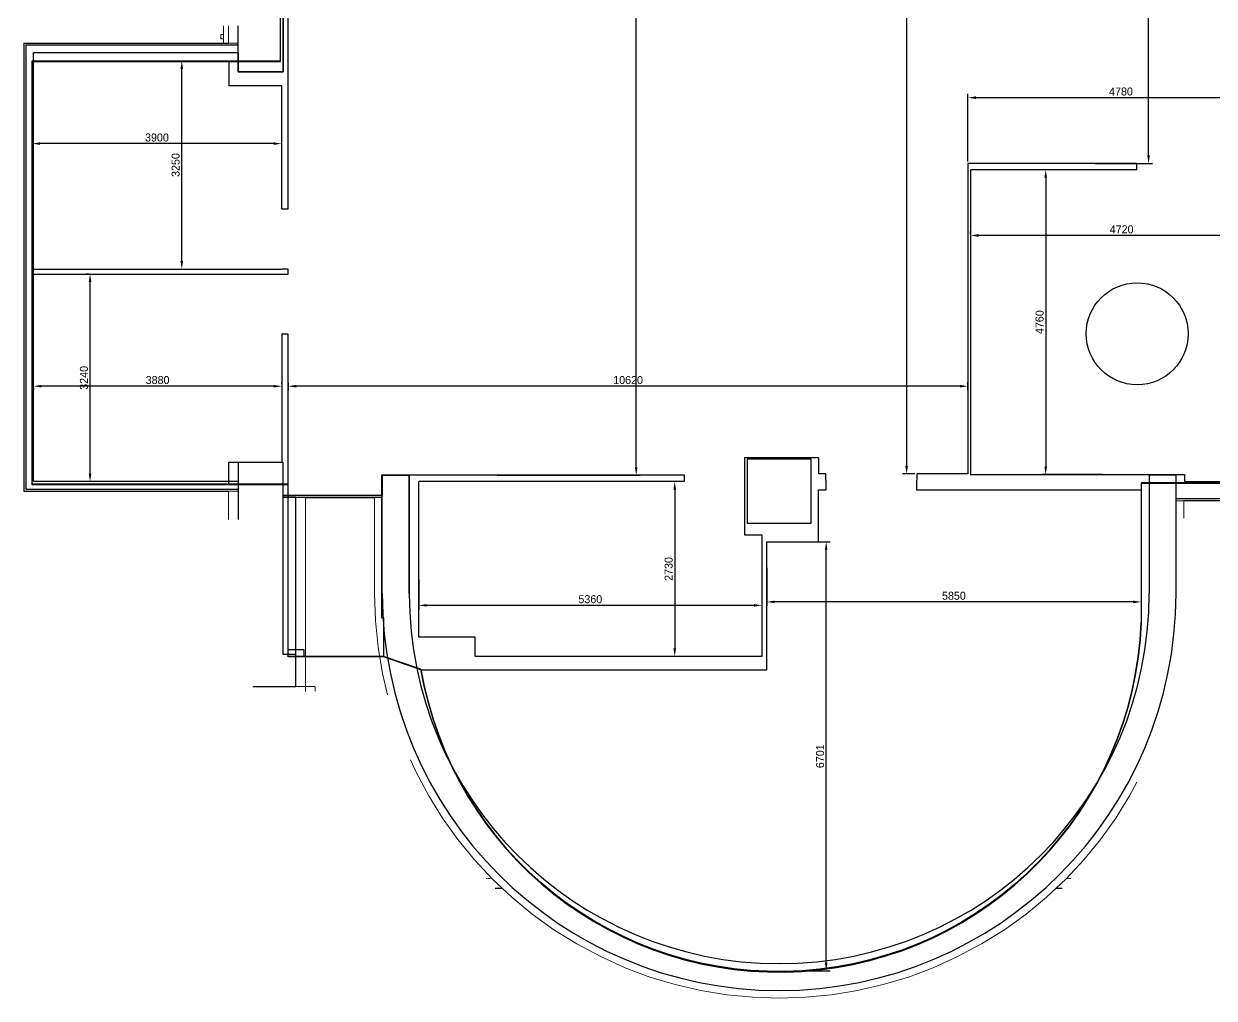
# Model space of a CAD drawing. Header units: millimetres. Extents: x 1339815 to 1379223, y -5788 to 29292.
# Drawn here: x 1339815 to 1358411, y -5788 to 9432 of the extents above; entities that cross this region are included whole.
import ezdxf

# ---------------------------------------------------------------- set-up
doc = ezdxf.new("R2010")
doc.units = ezdxf.units.MM
doc.linetypes.add('HIDDEN', pattern=[0.375, 0.25, -0.125])
for name, color, linetype in [('Divar-esas', 7, 'Continuous'), ('Divar-komek', 7, 'Continuous'), ('OFFICE_BOUNDARY', 3, 'Continuous'), ('Pencere', 7, 'Continuous'), ('sutun1', 7, 'Continuous')]:
    doc.layers.add(name, color=color, linetype=linetype)
doc.layers.add('Fasad detali', color=37, linetype='Continuous', lineweight=20)
doc.layers.add('obl. mis', color=205, linetype='Continuous', lineweight=18)
doc.layers.add('obl. keramogranit', color=138, linetype='Continuous', lineweight=18, true_color=0x005252)
doc.layers.add('plita', color=182, linetype='Continuous', lineweight=5, true_color=0x3a07c5)

msp = doc.modelspace()

# ---------------------------------------------------------------- linework, layer by layer
at = {"color": 18, "lineweight": -3, "true_color": 0x000000}
for p, q in [((1343825, 8852), (1343825, 22482)), ((1343825, 8842), (1343825, 22472)), ((1339945, 2242), (1339945, 8852)), ((1339945, 8852), (1343825, 8852)), ((1339945, 2232), (1339945, 8842)), ((1339945, 8842), (1343825, 8842)), ((1343945, 2242), (1339945, 2242)), ((1343945, 2232), (1339945, 2232)), ((1343945, -448), (1343945, 2242)), ((1343945, -458), (1343945, 2232)), ((1367445, 2262), (1357270, 2262)), ((1357270, 2262), (1357270, 82)), ((1367445, 2252), (1357270, 2252)), ((1357270, 2252), (1357270, 72)), ((1345435, -448), (1343945, -448)), ((1345435, -458), (1343945, -458)), ((1346020, -648), (1345435, -448)), ((1346020, -658), (1345435, -458))]:
    msp.add_line(p, q, dxfattribs=at)
at = {"color": 1, "lineweight": 30}
for p, q in [((1343825, 8842), (1343825, 22472)), ((1339945, 2232), (1339945, 8842)), ((1339945, 8842), (1343825, 8842)), ((1343945, 2232), (1339945, 2232)), ((1343945, -458), (1343945, 2232)), ((1367445, 2252), (1357270, 2252)), ((1357270, 2252), (1357270, 72)), ((1345435, -458), (1343945, -458)), ((1346020, -658), (1345435, -458))]:
    msp.add_line(p, q, dxfattribs=at)
at = {"color": 0, "lineweight": -2, "transparency": 16777216}
for p, q in [((1353606, 21207), (1353606, 2527)), ((1349382, 2507), (1349382, 19147)), ((1357386, 7377), (1357386, 17487)), ((1341916, 8852), (1342345, 8852)), ((1342283, 5727), (1342283, 8727)), ((1354565, 7284), (1354565, 8341)), ((1354690, 8279), (1359220, 8279)), ((1339945, 7534), (1339945, 7624)), ((1343720, 7561), (1340070, 7561)), ((1343845, 7534), (1343845, 7624)), ((1356660, 7152), (1355717, 7152)), ((1356546, 7252), (1357449, 7252)), ((1355779, 7027), (1355779, 2517)), ((1354605, 6157), (1354605, 6189)), ((1359200, 6126), (1354730, 6126)), ((1341926, 5602), (1342345, 5602)), ((1340837, 5522), (1340788, 5522)), ((1340850, 2407), (1340850, 5397)), ((1339965, 3740), (1339965, 3709)), ((1343720, 3772), (1340090, 3772)), ((1343845, 3803), (1343845, 3834)), ((1343945, 3826), (1343945, 3709)), ((1354440, 3772), (1344070, 3772)), ((1354565, 3717), (1354565, 3834)), ((1340837, 2282), (1340788, 2282)), ((1347212, 2382), (1349444, 2382)), ((1350104, 2282), (1349921, 2282)), ((1353734, 2402), (1353544, 2402)), ((1356660, 2392), (1355717, 2392)), ((1349984, 2157), (1349984, -323)), ((1352006, 1342), (1352412, 1342)), ((1352350, -5234), (1352350, 1217)), ((1351420, 935), (1351420, 340)), ((1357270, 935), (1357270, 340)), ((1345985, 754), (1345985, 286)), ((1351345, 754), (1351345, 286)), ((1357145, 402), (1351545, 402)), ((1351220, 348), (1346110, 348)), ((1350104, -448), (1349921, -448)), ((1352006, -5359), (1352412, -5359))]:
    msp.add_line(p, q, dxfattribs=at)
for points in [[(1343845, 6542), (1343945, 6542), (1343945, 11452), (1344415, 11452), (1344415, 12212), (1343825, 12212), (1343825, 15842), (1344415, 15842), (1344415, 16602), (1343945, 16602)], [(1343845, 6542), (1343845, 8462), (1343025, 8462), (1343025, 8842), (1339945, 8842), (1339945, 5602), (1343845, 5602)], [(1357205, 7152), (1357205, 7252), (1354565, 7252), (1354565, 2402), (1353765, 2402), (1353765, 2302), (1353760, 2302)], [(1357205, 7152), (1354605, 7152), (1354605, 2392), (1357945, 2392), (1357945, 2282), (1359025, 2282), (1359025, 2622), (1359325, 2622), (1359325, 4402)], [(1343845, 5522), (1343945, 5522), (1343945, 5602), (1343845, 5602)], [(1343845, 4582), (1343845, 2582), (1343015, 2582), (1343015, 2232), (1339945, 2232), (1339945, 5522), (1343845, 5522)], [(1350135, 2282), (1350135, 2382), (1345405, 2382), (1345405, 152), (1345435, 152), (1345435, -458), (1344195, -458), (1344195, -348), (1343945, -348), (1343945, 4582), (1343845, 4582)], [(1352350, 2302), (1352345, 2302), (1352345, 2402), (1352235, 2402), (1352235, 2652), (1351075, 2652), (1351075, 2382), (1351075, 2282)], [(1351075, 2282), (1351075, 1452), (1351345, 1452), (1351345, -448), (1346865, -448), (1346865, -148), (1345985, -148), (1345985, 2282)], [(1350135, 2282), (1345985, 2282)], [(1346020, -658), (1351420, -658), (1351420, 1342), (1352230, 1342), (1352230, 2152), (1352350, 2152), (1352350, 2302)], [(1353760, 2302), (1353760, 2152), (1357270, 2152), (1357270, 72)], [(1346020, -648), (1346072, -914), (1346135, -1175), (1346210, -1430), (1346296, -1680), (1346393, -1924), (1346501, -2162), (1346619, -2394), (1346747, -2619), (1346885, -2837), (1347032, -3048), (1347188, -3251), (1347352, -3447), (1347525, -3635), (1347707, -3814), (1347895, -3985), (1348092, -4148), (1348295, -4302), (1348505, -4446), (1348722, -4581), (1348944, -4706), (1349173, -4821), (1349406, -4926), (1349645, -5021), (1349889, -5105), (1350138, -5178), (1350390, -5239), (1350646, -5290), (1350906, -5328), (1351169, -5354), (1351435, -5368), (1351704, -5370), (1351975, -5359), (1352245, -5335), (1352511, -5299), (1352773, -5250), (1353030, -5190), (1353283, -5118), (1353530, -5036), (1353773, -4942), (1354010, -4838), (1354241, -4723), (1354465, -4598), (1354684, -4464), (1354895, -4320), (1355100, -4167), (1355297, -4005), (1355487, -3835), (1355668, -3656), (1355842, -3470), (1356007, -3276), (1356164, -3074), (1356311, -2865), (1356449, -2650), (1356577, -2428), (1356696, -2200), (1356804, -1966), (1356902, -1727), (1356989, -1482), (1357065, -1232), (1357130, -977), (1357183, -718), (1357225, -455), (1357254, -188), (1357270, 82)], [(1346020, -658), (1346072, -924), (1346135, -1185), (1346210, -1440), (1346296, -1690), (1346393, -1934), (1346501, -2172), (1346619, -2404), (1346747, -2629), (1346885, -2847), (1347032, -3058), (1347188, -3261), (1347352, -3457), (1347525, -3645), (1347707, -3824), (1347895, -3995), (1348092, -4158), (1348295, -4312), (1348505, -4456), (1348722, -4591), (1348944, -4716), (1349173, -4831), (1349406, -4936), (1349645, -5031), (1349889, -5115), (1350138, -5188), (1350390, -5249), (1350646, -5300), (1350906, -5338), (1351169, -5364), (1351435, -5378), (1351704, -5380), (1351975, -5369), (1352245, -5345), (1352511, -5309), (1352773, -5260), (1353030, -5200), (1353283, -5128), (1353530, -5046), (1353773, -4952), (1354010, -4848), (1354241, -4733), (1354465, -4608), (1354684, -4474), (1354895, -4330), (1355100, -4177), (1355297, -4015), (1355487, -3845), (1355668, -3666), (1355842, -3480), (1356007, -3286), (1356164, -3084), (1356311, -2875), (1356449, -2660), (1356577, -2438), (1356696, -2210), (1356804, -1976), (1356902, -1737), (1356989, -1492), (1357065, -1242), (1357130, -987), (1357183, -728), (1357225, -465), (1357254, -198), (1357270, 72)], [(1346020, -658), (1346072, -924), (1346135, -1185), (1346210, -1440), (1346296, -1690), (1346393, -1934), (1346501, -2172), (1346619, -2404), (1346747, -2629), (1346885, -2847), (1347032, -3058), (1347188, -3261), (1347352, -3457), (1347525, -3645), (1347707, -3824), (1347895, -3995), (1348092, -4158), (1348295, -4312), (1348505, -4456), (1348722, -4591), (1348944, -4716), (1349173, -4831), (1349406, -4936), (1349645, -5031), (1349889, -5115), (1350138, -5188), (1350390, -5249), (1350646, -5300), (1350906, -5338), (1351169, -5364), (1351435, -5378), (1351704, -5380), (1351975, -5369), (1352245, -5345), (1352511, -5309), (1352773, -5260), (1353030, -5200), (1353283, -5128), (1353530, -5046), (1353773, -4952), (1354010, -4848), (1354241, -4733), (1354465, -4608), (1354684, -4474), (1354895, -4330), (1355100, -4177), (1355297, -4015), (1355487, -3845), (1355668, -3666), (1355842, -3480), (1356007, -3286), (1356164, -3084), (1356311, -2875), (1356449, -2660), (1356577, -2438), (1356696, -2210), (1356804, -1976), (1356902, -1737), (1356989, -1492), (1357065, -1242), (1357130, -987), (1357183, -728), (1357225, -465), (1357254, -198), (1357270, 72)], [(1346020, -658), (1346072, -924), (1346135, -1185), (1346210, -1440), (1346296, -1690), (1346393, -1934), (1346501, -2172), (1346619, -2404), (1346747, -2629), (1346885, -2847), (1347032, -3058), (1347188, -3261), (1347352, -3457), (1347525, -3645), (1347707, -3824), (1347895, -3995), (1348092, -4158), (1348295, -4312), (1348505, -4456), (1348722, -4591), (1348944, -4716), (1349173, -4831), (1349406, -4936), (1349645, -5031), (1349889, -5115), (1350138, -5188), (1350390, -5249), (1350646, -5300), (1350906, -5338), (1351169, -5364), (1351435, -5378), (1351704, -5380), (1351975, -5369), (1352245, -5345), (1352511, -5309), (1352773, -5260), (1353030, -5200), (1353283, -5128), (1353530, -5046), (1353773, -4952), (1354010, -4848), (1354241, -4733), (1354465, -4608), (1354684, -4474), (1354895, -4330), (1355100, -4177), (1355297, -4015), (1355487, -3845), (1355668, -3666), (1355842, -3480), (1356007, -3286), (1356164, -3084), (1356311, -2875), (1356449, -2660), (1356577, -2438), (1356696, -2210), (1356804, -1976), (1356902, -1737), (1356989, -1492), (1357065, -1242), (1357130, -987), (1357183, -728), (1357225, -465), (1357254, -198), (1357270, 72)]]:
    msp.add_lwpolyline(points)
at = {"color": 1}
msp.add_circle((1357208, 4591), 796, dxfattribs=at)
at = {"color": 0, "transparency": 16777216}
for points in [[(1342262, 8727), (1342303, 8727), (1342283, 8852)], [(1354690, 8300), (1354690, 8258), (1354565, 8279)], [(1340070, 7582), (1340070, 7541), (1339945, 7561)], [(1343720, 7582), (1343720, 7541), (1343845, 7561)], [(1357365, 7377), (1357407, 7377), (1357386, 7252)], [(1355758, 7027), (1355800, 7027), (1355779, 7152)], [(1354730, 6147), (1354730, 6105), (1354605, 6126)], [(1342262, 5727), (1342303, 5727), (1342283, 5602)], [(1340829, 5397), (1340871, 5397), (1340850, 5522)], [(1340090, 3792), (1340090, 3751), (1339965, 3772)], [(1343720, 3792), (1343720, 3751), (1343845, 3772)], [(1344070, 3792), (1344070, 3751), (1343945, 3772)], [(1354440, 3792), (1354440, 3751), (1354565, 3772)], [(1349361, 2507), (1349403, 2507), (1349382, 2382)], [(1353585, 2527), (1353627, 2527), (1353606, 2402)], [(1355758, 2517), (1355800, 2517), (1355779, 2392)], [(1340829, 2407), (1340871, 2407), (1340850, 2282)], [(1349963, 2157), (1350004, 2157), (1349984, 2282)], [(1352329, 1217), (1352370, 1217), (1352350, 1342)], [(1351545, 423), (1351545, 382), (1351420, 402)], [(1357145, 423), (1357145, 382), (1357270, 402)], [(1346110, 369), (1346110, 328), (1345985, 348)], [(1351220, 369), (1351220, 328), (1351345, 348)], [(1349963, -323), (1350004, -323), (1349984, -448)], [(1352329, -5234), (1352370, -5234), (1352350, -5359)]]:
    msp.add_solid(points, dxfattribs=at)
at = {"layer": 'Divar-esas'}
for p, q in [((1345415, 532), (1345415, 2062)), ((1344065, 2032), (1343865, 2032)), ((1344065, -418), (1344065, 2032))]:
    msp.add_line(p, q, dxfattribs=at)
at = {"layer": 'Divar-komek'}
for p, q in [((1347181, -4068), (1347281, -4068)), ((1355949, -4068), (1356035, -4068))]:
    msp.add_line(p, q, dxfattribs=at)
at = {"layer": 'Fasad detali'}
for p, q in [((1342935, 9132), (1342935, 9402)), ((1342895, 9197), (1342895, 9267)), ((1342935, 9267), (1342895, 9267)), ((1342935, 9197), (1342895, 9197)), ((1342935, 9132), (1343015, 9132))]:
    msp.add_line(p, q, dxfattribs=at)
at = {"layer": 'obl. keramogranit'}
for p, q in [((1343015, 9402), (1343015, 9132)), ((1343015, 9132), (1343165, 9132)), ((1343015, 1692), (1343015, 2132)), ((1343015, 2132), (1343165, 2132)), ((1344215, 2032), (1344065, 2032)), ((1344215, 2032), (1344215, -998))]:
    msp.add_line(p, q, dxfattribs=at)
at = {"layer": 'obl. mis'}
for p, q in [((1345295, 532), (1345295, 2032)), ((1345295, 2032), (1345415, 2032)), ((1357935, 1982), (1357815, 1982)), ((1357935, 1712), (1357935, 1982))]:
    msp.add_line(p, q, dxfattribs=at)
for points in [[(1345295, 532), (1345309, 111), (1345351, -305), (1345419, -714), (1345498, -1051)], [(1345857, -2065), (1345949, -2267), (1346142, -2628), (1346358, -2975), (1346596, -3308), (1346856, -3626), (1347137, -3927), (1347437, -4210), (1347758, -4474), (1348097, -4718), (1348455, -4941), (1348827, -5139), (1349208, -5311), (1349597, -5457), (1349993, -5576), (1350394, -5669), (1350799, -5735), (1351206, -5774), (1351615, -5788), (1352024, -5774), (1352432, -5735), (1352837, -5669), (1353238, -5576), (1353633, -5457), (1354022, -5311), (1354403, -5139), (1354775, -4941), (1355133, -4718), (1355472, -4474), (1355793, -4210), (1356094, -3927), (1356375, -3626), (1356634, -3308), (1356873, -2975), (1357088, -2628), (1357204, -2412)]]:
    msp.add_lwpolyline(points, dxfattribs=at)
at = {"layer": 'OFFICE_BOUNDARY'}
msp.add_lwpolyline([(1367445, 2262), (1357270, 2262), (1357270, 82), (1357254, -188), (1357225, -455), (1357183, -718), (1357130, -977), (1357065, -1232), (1356989, -1482), (1356902, -1727), (1356804, -1966), (1356696, -2200), (1356577, -2428), (1356449, -2650), (1356311, -2865), (1356164, -3074), (1356007, -3276), (1355842, -3470), (1355668, -3656), (1355487, -3835), (1355297, -4005), (1355100, -4167), (1354895, -4320), (1354684, -4464), (1354465, -4598), (1354241, -4723), (1354010, -4838), (1353773, -4942), (1353530, -5036), (1353283, -5118), (1353030, -5190), (1352773, -5250), (1352511, -5299), (1352245, -5335), (1351975, -5359), (1351704, -5370), (1351435, -5368), (1351169, -5354), (1350906, -5328), (1350646, -5290), (1350390, -5239), (1350138, -5178), (1349889, -5105), (1349645, -5021), (1349406, -4926), (1349173, -4821), (1348944, -4706), (1348722, -4581), (1348505, -4446), (1348295, -4302), (1348092, -4148), (1347895, -3985), (1347707, -3814), (1347525, -3635), (1347352, -3447), (1347188, -3251), (1347032, -3048), (1346885, -2837), (1346747, -2619), (1346619, -2394), (1346501, -2162), (1346393, -1924), (1346296, -1680), (1346210, -1430), (1346135, -1175), (1346072, -914), (1346020, -648), (1345435, -448), (1343945, -448), (1343945, 2242), (1339945, 2242), (1339945, 2242), (1339945, 8852), (1343825, 8852), (1343825, 22482)], dxfattribs=at)
at = {"layer": 'Pencere'}
for p, q in [((1339815, 9132), (1339815, 2132)), ((1339815, 9132), (1343015, 9132)), ((1339845, 9102), (1339845, 2162)), ((1339845, 9102), (1343165, 9102)), ((1339815, 2132), (1343015, 2132)), ((1339845, 2162), (1343165, 2162)), ((1343865, 2062), (1345415, 2062)), ((1344215, 2032), (1345295, 2032)), ((1359115, 2012), (1357815, 2012)), ((1359015, 1982), (1357935, 1982))]:
    msp.add_line(p, q, dxfattribs=at)
at = {"layer": 'plita', "linetype": 'HIDDEN', "ltscale": 5}
for p, q in [((1339965, 8982), (1343165, 8982)), ((1339965, 2282), (1339965, 8982)), ((1339965, 2282), (1339965, 8932)), ((1339965, 2282), (1343165, 2282)), ((1344065, -918), (1344365, -918)), ((1344365, -918), (1344065, -918)), ((1344365, -918), (1344365, -998)), ((1347127, -3918), (1347038, -3918)), ((1356103, -3918), (1356177, -3918))]:
    msp.add_line(p, q, dxfattribs=at)
at = {"layer": 'sutun1'}
for p, q in [((1343865, 11782), (1343865, 8682)), ((1343165, 8682), (1343165, 9402)), ((1343865, 8682), (1343165, 8682)), ((1343865, 2582), (1343165, 2582)), ((1343165, 2582), (1343165, 1692)), ((1343865, -418), (1343865, 2582)), ((1345415, 532), (1345415, 2382)), ((1345415, 2382), (1345835, 2382)), ((1345835, 2382), (1345835, 532)), ((1357815, 2382), (1357395, 2382)), ((1357395, 2382), (1357395, 532)), ((1357815, 532), (1357815, 2382)), ((1344065, -418), (1343865, -418)), ((1344065, -918), (1344065, -418)), ((1343395, -918), (1344065, -918))]:
    msp.add_line(p, q, dxfattribs=at)
at = {"layer": 'sutun1', "color": 22}
for p, q in [((1343865, 8682), (1343865, 11532)), ((1339965, 2282), (1339965, 8982)), ((1339965, 8982), (1343165, 8982)), ((1343165, 8982), (1343165, 8682)), ((1343165, 8682), (1343865, 8682)), ((1343865, 2582), (1343165, 2582)), ((1343165, 2582), (1343165, 2282)), ((1343865, 2062), (1343865, 2582)), ((1343165, 2282), (1339965, 2282)), ((1345835, 2382), (1345415, 2382)), ((1345415, 2382), (1345415, 2062)), ((1345835, 532), (1345835, 2382)), ((1357815, 2382), (1357395, 2382)), ((1357395, 2382), (1357395, 532)), ((1357815, 2012), (1357815, 2382)), ((1345415, 2062), (1343865, 2062)), ((1359115, 2012), (1357815, 2012))]:
    msp.add_line(p, q, dxfattribs=at)
at = {"layer": 'sutun1'}
msp.add_lwpolyline([(1351115, 1632), (1352115, 1632), (1352115, 2632), (1351115, 2632)], close=True, dxfattribs=at)
for points in [[(1345415, 532), (1345423, 213), (1345447, -102), (1345487, -412), (1345541, -717), (1345610, -1017), (1345694, -1311), (1345791, -1599), (1345902, -1881), (1346027, -2156), (1346163, -2423), (1346313, -2683), (1346474, -2934), (1346647, -3177), (1346831, -3411), (1347026, -3636), (1347231, -3852), (1347446, -4057), (1347671, -4252), (1347906, -4436), (1348149, -4609), (1348400, -4770), (1348660, -4919), (1348927, -5056), (1349202, -5180), (1349483, -5291), (1349772, -5389), (1350066, -5472), (1350366, -5542), (1350671, -5596), (1350981, -5636), (1351296, -5660), (1351615, -5668), (1351934, -5660), (1352249, -5636), (1352559, -5596), (1352865, -5542), (1353165, -5472), (1353459, -5389), (1353747, -5291), (1354029, -5180), (1354303, -5056), (1354570, -4919), (1354830, -4770), (1355082, -4609), (1355325, -4436), (1355559, -4252), (1355784, -4057), (1355999, -3852), (1356205, -3636), (1356399, -3411), (1356583, -3177), (1356756, -2934), (1356918, -2683), (1357067, -2423), (1357204, -2156), (1357328, -1881), (1357439, -1599), (1357536, -1311), (1357620, -1017), (1357689, -717), (1357744, -412), (1357783, -102), (1357807, 213), (1357815, 532)], [(1345835, 532), (1345843, 235), (1345865, -59), (1345902, -348), (1345953, -633), (1346017, -912), (1346095, -1186), (1346186, -1455), (1346289, -1717), (1346405, -1974), (1346533, -2223), (1346672, -2465), (1346822, -2699), (1346983, -2926), (1347155, -3144), (1347337, -3354), (1347528, -3555), (1347729, -3746), (1347939, -3928), (1348157, -4099), (1348384, -4261), (1348618, -4411), (1348860, -4550), (1349109, -4678), (1349365, -4793), (1349628, -4897), (1349896, -4988), (1350171, -5066), (1350450, -5130), (1350735, -5181), (1351024, -5218), (1351318, -5240), (1351615, -5248), (1351913, -5240), (1352206, -5218), (1352495, -5181), (1352780, -5130), (1353060, -5066), (1353334, -4988), (1353603, -4897), (1353865, -4793), (1354121, -4678), (1354370, -4550), (1354612, -4411), (1354847, -4261), (1355073, -4099), (1355292, -3928), (1355502, -3746), (1355702, -3555), (1355894, -3354), (1356075, -3144), (1356247, -2926), (1356408, -2699), (1356558, -2465), (1356698, -2223), (1356825, -1974), (1356941, -1717), (1357044, -1455), (1357135, -1186), (1357213, -912), (1357278, -633), (1357329, -348), (1357365, -59), (1357388, 235), (1357395, 532)], [(1345835, 532), (1345843, 235), (1345865, -59), (1345902, -348), (1345953, -633), (1346017, -912), (1346095, -1186), (1346186, -1455), (1346289, -1717), (1346405, -1974), (1346533, -2223), (1346672, -2465), (1346822, -2699), (1346983, -2926), (1347155, -3144), (1347337, -3354), (1347528, -3555), (1347729, -3746), (1347939, -3928), (1348157, -4099), (1348384, -4261), (1348618, -4411), (1348860, -4550), (1349109, -4678), (1349365, -4793), (1349628, -4897), (1349896, -4988), (1350171, -5066), (1350450, -5130), (1350735, -5181), (1351024, -5218), (1351318, -5240), (1351615, -5248), (1351913, -5240), (1352206, -5218), (1352495, -5181), (1352780, -5130), (1353060, -5066), (1353334, -4988), (1353603, -4897), (1353865, -4793), (1354121, -4678), (1354370, -4550), (1354612, -4411), (1354847, -4261), (1355073, -4099), (1355292, -3928), (1355502, -3746), (1355702, -3555), (1355894, -3354), (1356075, -3144), (1356247, -2926), (1356408, -2699), (1356558, -2465), (1356698, -2223), (1356825, -1974), (1356941, -1717), (1357044, -1455), (1357135, -1186), (1357213, -912), (1357278, -633), (1357329, -348), (1357365, -59), (1357388, 235), (1357395, 532)]]:
    msp.add_lwpolyline(points, dxfattribs=at)

# ---------------------------------------------------------------- texts
at = {"color": 0, "transparency": 16777216, "char_height": 125, "attachment_point": 5}
for s, insert in [('4780', (1356955, 8374)), ('3900', (1341895, 7656)), ('4720', (1356965, 6221)), ('3880', (1341905, 3867)), ('10620', (1349255, 3867)), ('5850', (1354345, 498)), ('5360', (1348665, 444))]:
    msp.add_mtext(s, dxfattribs=dict(at, insert=insert))
at = {"color": 0, "transparency": 16777216, "char_height": 125, "attachment_point": 5, "rotation": 90}
for s, insert in [('3250', (1342187, 7227)), ('4760', (1355684, 4772)), ('3240', (1340755, 3902)), ('2730', (1349889, 917)), ('6701', (1352255, -2008))]:
    msp.add_mtext(s, dxfattribs=dict(at, insert=insert))

doc.saveas('drawing.dxf')
